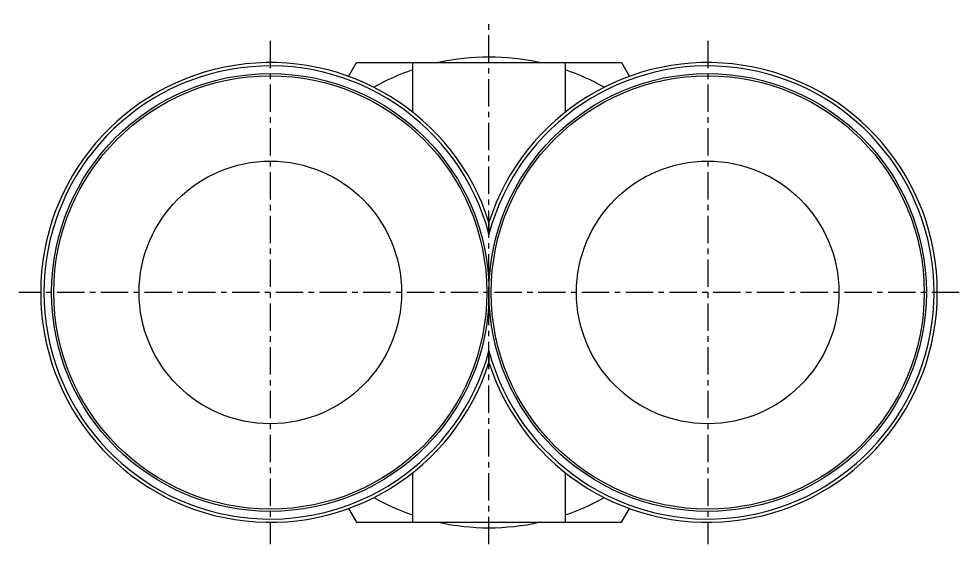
# Model space of a CAD drawing. Extents: x -12 to 116, y -14 to 98.
# Drawn here: x 26.28 to 69.28, y 74.25 to 98.25 of the extents above; entities that cross this region are included whole.
import ezdxf

# ---------------------------------------------------------------- set-up
doc = ezdxf.new("R2010")
doc.units = 0
doc.linetypes.add('CENTER', pattern=[2, 1.25, -0.25, 0.25, -0.25])
doc.layers.get('0').update_dxf_attribs({"linetype": 'CONTINUOUS'})
doc.layers.add('CENTER', color=1, linetype='CENTER')

msp = doc.modelspace()

# ---------------------------------------------------------------- linework, layer by layer
at = {"color": 7, "linetype": 'CONTINUOUS'}
for p, q in [((41.351, 95.62), (41.713, 96.248)), ((41.713, 96.248), (44.273, 96.248)), ((44.275, 96.248), (44.275, 93.994)), ((44.275, 96.248), (51.275, 96.248)), ((51.275, 93.994), (51.275, 96.248)), ((51.276, 96.248), (53.837, 96.248)), ((53.837, 96.248), (54.2, 95.62)), ((47.775, 88.949), (47.775, 88.417)), ((47.775, 83.079), (47.775, 82.546)), ((44.275, 77.502), (44.275, 75.248)), ((51.275, 75.248), (51.275, 77.502)), ((41.351, 75.876), (41.713, 75.248)), ((53.837, 75.248), (54.2, 75.876)), ((41.713, 75.248), (44.273, 75.248)), ((44.275, 75.248), (51.275, 75.248)), ((51.276, 75.248), (53.837, 75.248))]:
    msp.add_line(p, q, dxfattribs=at)
for centre, radius in [((37.775, 85.748), 10), ((37.775, 85.748), 9.9), ((57.775, 85.748), 10), ((57.775, 85.748), 9.9), ((37.775, 85.748), 6), ((57.775, 85.748), 6)]:
    msp.add_circle(centre, radius, dxfattribs=at)
for centre, radius, start, end in [((47.775, 85.748), 10.75, 77.6192, 102.3808), ((37.775, 85.748), 10.5, 17.7528, 342.2472), ((37.775, 85.748), 10.35, 14.9428, 345.0572), ((47.775, 85.748), 10.75, 109.0023, 119.3291), ((57.775, 85.748), 10.5, 197.7528, 162.2472), ((57.775, 85.748), 10.35, 194.9428, 165.0572), ((47.775, 85.748), 10.75, 60.6709, 70.9975), ((47.775, 85.748), 10.75, 240.6709, 250.9975), ((47.775, 85.748), 10.75, 289.0023, 299.3291), ((47.775, 85.748), 10.75, 257.6192, 282.3808)]:
    msp.add_arc(centre, radius, start, end, dxfattribs=at)
at = {"layer": 'CENTER', "color": 1, "linetype": 'CENTER'}
for p, q in [((47.775, 74.248), (47.775, 98.248)), ((37.775, 97.248), (37.775, 74.248)), ((57.775, 97.248), (57.775, 74.248)), ((69.275, 85.748), (26.275, 85.748))]:
    msp.add_line(p, q, dxfattribs=at)

doc.saveas('drawing.dxf')
